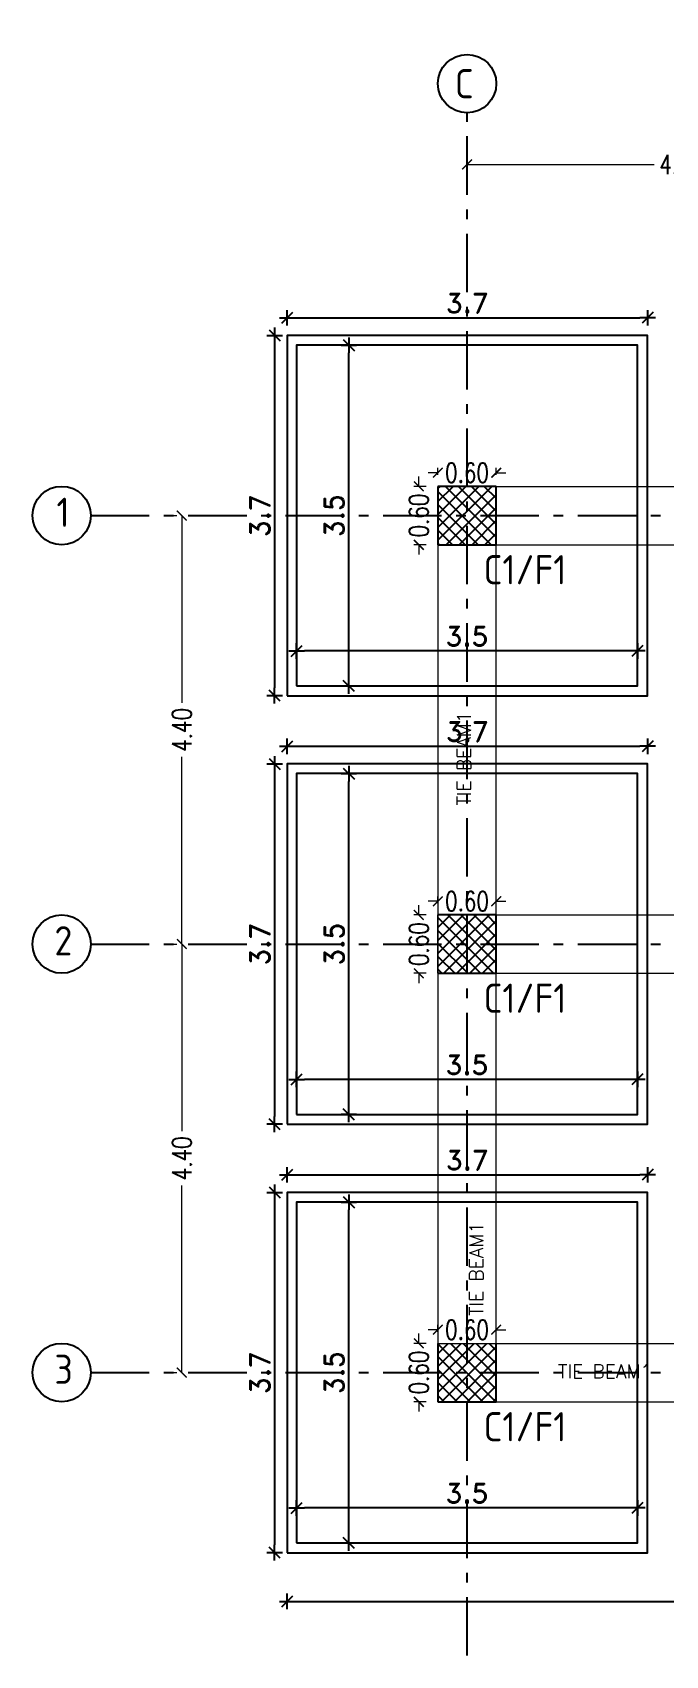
# Model space of a CAD drawing. Extents: x 166525 to 167198, y 178739 to 179747.
# Drawn here: x 167074.19 to 167080.69, y 179413.7 to 179430.37 of the extents above; entities that cross this region are included whole.
import ezdxf

# ---------------------------------------------------------------- set-up
doc = ezdxf.new("R2010")
doc.units = 0
doc.header["$MEASUREMENT"] = 0
doc.linetypes.add('ACAD_ISO10W100', pattern=[18, 12, -3, 0, -3])
doc.linetypes.add('AUSGEZOGEN', pattern=[0])
doc.layers.get('0').update_dxf_attribs({"linetype": 'CONTINUOUS'})
doc.layers.get('DEFPOINTS').update_dxf_attribs({"linetype": 'CONTINUOUS'})
for name, color, linetype in [('axis', 8, 'ACAD_ISO10W100'), ('BEAM-DIM', 4, 'CONTINUOUS'), ('blinding', 1, 'CONTINUOUS'), ('EBENE0', 7, 'AUSGEZOGEN'), ('found', 6, 'CONTINUOUS'), ('HATSH', 252, 'CONTINUOUS'), ('outdim', 42, 'CONTINUOUS')]:
    doc.layers.add(name, color=color, linetype=linetype)
doc.layers.add('BEAM', color=6, linetype='CONTINUOUS', lineweight=13)
doc.styles.add('DIM', font='simplex.shx', dxfattribs={"width": 0.75})
doc.styles.add('ISO8', font='iso8')
doc.styles.add('ROMAND10', font='ROMAND.shx', dxfattribs={"height": 0.2})
doc.styles.add('ROMANS', font='romans.shx')
doc.dimstyles.new('1-100-layout', dxfattribs={"dimtxt": 0.2, "dimasz": 0.08, "dimexe": 0.18, "dimexo": 0.0625, "dimgap": 0.05, "dimtad": 1, "dimzin": 12, "dimdsep": 46, "dimtxsty": 'ROMAND10', "dimblk": '2', "dimcen": 0, "dimdle": 0.15, "dimse1": 1, "dimse2": 1, "dimclrd": 256, "dimclre": 9, "dimclrt": 1, "dimazin": 0, "dimtfac": 1, "dimtix": 1, "dimtofl": 0, "dimtmove": 2, "dimatfit": 0, "dimldrblk": '2', "dimfxl": 1, "dimtolj": 1, "dimtzin": 0, "dimlwd": -1, "dimlwe": -1, "dimarcsym": 0})
doc.dimstyles.new('MUTASIM', dxfattribs={"dimscale": 0.9995, "dimtxt": 0.2, "dimasz": 0.1, "dimexe": 0.05, "dimexo": 0.12, "dimgap": 0.05, "dimtad": 0, "dimzin": 0, "dimdsep": 46, "dimtxsty": 'DIM', "dimblk": 'ARCHTICK', "dimcen": 0.09, "dimclrd": 35, "dimclre": 33, "dimclrt": 256, "dimazin": 0, "dimtfac": 1, "dimtofl": 0, "dimtmove": 1, "dimatfit": 3, "dimfxl": 0.18, "dimtolj": 1, "dimtzin": 0, "dimlwd": 13, "dimlwe": 9, "dimarcsym": 0})
pattern_1 = [(45, (161161.31206, 180503.43412), (-0.0662912607, 0.0662912607), []), (135, (161161.31206, 180503.43412), (-0.0662912607, -0.0662912607), [])]

# ---------------------------------------------------------------- blocks, each defined once
blk = doc.blocks.new('_ARCHTICK')
at = {"color": 0, "linetype": 'ByBlock', "const_width": 0.15}
blk.add_lwpolyline([(-0.5, -0.5), (0.5, 0.5)], dxfattribs=at)
blk = doc.blocks.new('*D1775')
at = {"layer": 'BEAM', "color": 35, "lineweight": 13, "transparency": 16777216}
for p, q in [((167078.352, 179425.849), (167078.252, 179425.849)), ((167078.952, 179425.849), (167079.052, 179425.849))]:
    blk.add_line(p, q, dxfattribs=at)
at = {"layer": 'BEAM', "color": 33, "lineweight": 9, "transparency": 16777216}
for p, q in [((167078.352, 179425.829), (167078.352, 179425.899)), ((167078.952, 179425.829), (167078.952, 179425.899))]:
    blk.add_line(p, q, dxfattribs=at)
at = {"layer": 'DEFPOINTS', "color": 0, "transparency": 16777216}
for p in [(167078.952, 179425.849), (167078.352, 179425.709), (167078.952, 179425.709)]:
    blk.add_point(p, dxfattribs=at)
at = {"layer": 'BEAM', "color": 35, "lineweight": 13, "transparency": 16777216, "xscale": 0.09995000000000001, "yscale": 0.09995000000000001, "zscale": 0.09995000000000001}
blk.add_blockref('_ARCHTICK', (167078.352, 179425.849), dxfattribs=at)
at = {"layer": 'BEAM', "color": 35, "lineweight": 13, "transparency": 16777216, "xscale": 0.09995000000000001, "yscale": 0.09995000000000001, "zscale": 0.09995000000000001, "rotation": 180}
blk.add_blockref('_ARCHTICK', (167078.952, 179425.849), dxfattribs=at)
at = {"layer": 'BEAM', "transparency": 16777216, "insert": (167078.652, 179425.849), "char_height": 0.1999, "attachment_point": 5, "style": 'DIM'}
blk.add_mtext('\\A1;0.60', dxfattribs=at)
blk = doc.blocks.new('*D1776')
at = {"layer": 'BEAM', "color": 33, "lineweight": 9, "transparency": 16777216}
for p, q in [((167078.232, 179425.709), (167078.107, 179425.709)), ((167078.232, 179425.109), (167078.107, 179425.109))]:
    blk.add_line(p, q, dxfattribs=at)
at = {"layer": 'BEAM', "color": 35, "lineweight": 13, "transparency": 16777216}
for p, q in [((167078.157, 179425.709), (167078.157, 179425.809)), ((167078.157, 179425.109), (167078.157, 179425.009))]:
    blk.add_line(p, q, dxfattribs=at)
at = {"layer": 'DEFPOINTS', "color": 0, "transparency": 16777216}
for p in [(167078.157, 179425.709), (167078.352, 179425.709), (167078.352, 179425.109)]:
    blk.add_point(p, dxfattribs=at)
at = {"layer": 'BEAM', "color": 35, "lineweight": 13, "transparency": 16777216, "xscale": 0.09995000000000001, "yscale": 0.09995000000000001, "zscale": 0.09995000000000001}
for p, rotation in [((167078.157, 179425.709), 270), ((167078.157, 179425.109), 90)]:
    blk.add_blockref('_ARCHTICK', p, dxfattribs=dict(at, rotation=rotation))
at = {"layer": 'BEAM', "transparency": 16777216, "insert": (167078.157, 179425.409), "char_height": 0.1999, "attachment_point": 5, "rotation": 90, "style": 'DIM'}
blk.add_mtext('\\A1;0.60', dxfattribs=at)
blk = doc.blocks.new('*D1572')
at = {"layer": 'BEAM', "color": 35, "lineweight": 13, "transparency": 16777216}
for p, q in [((167078.352, 179417.049), (167078.252, 179417.049)), ((167078.952, 179417.049), (167079.052, 179417.049))]:
    blk.add_line(p, q, dxfattribs=at)
at = {"layer": 'BEAM', "color": 33, "lineweight": 9, "transparency": 16777216}
for p, q in [((167078.352, 179417.029), (167078.352, 179417.099)), ((167078.952, 179417.029), (167078.952, 179417.099))]:
    blk.add_line(p, q, dxfattribs=at)
at = {"layer": 'DEFPOINTS', "color": 0, "transparency": 16777216}
for p in [(167078.952, 179417.049), (167078.352, 179416.909), (167078.952, 179416.909)]:
    blk.add_point(p, dxfattribs=at)
at = {"layer": 'BEAM', "color": 35, "lineweight": 13, "transparency": 16777216, "xscale": 0.09995000000000001, "yscale": 0.09995000000000001, "zscale": 0.09995000000000001}
blk.add_blockref('_ARCHTICK', (167078.352, 179417.049), dxfattribs=at)
at = {"layer": 'BEAM', "color": 35, "lineweight": 13, "transparency": 16777216, "xscale": 0.09995000000000001, "yscale": 0.09995000000000001, "zscale": 0.09995000000000001, "rotation": 180}
blk.add_blockref('_ARCHTICK', (167078.952, 179417.049), dxfattribs=at)
at = {"layer": 'BEAM', "transparency": 16777216, "insert": (167078.652, 179417.049), "char_height": 0.1999, "attachment_point": 5, "style": 'DIM'}
blk.add_mtext('\\A1;0.60', dxfattribs=at)
blk = doc.blocks.new('*D1573')
at = {"layer": 'BEAM', "color": 35, "lineweight": 13, "transparency": 16777216}
for p, q in [((167078.157, 179416.909), (167078.157, 179417.009)), ((167078.157, 179416.309), (167078.157, 179416.209))]:
    blk.add_line(p, q, dxfattribs=at)
at = {"layer": 'BEAM', "color": 33, "lineweight": 9, "transparency": 16777216}
for p, q in [((167078.232, 179416.909), (167078.107, 179416.909)), ((167078.232, 179416.309), (167078.107, 179416.309))]:
    blk.add_line(p, q, dxfattribs=at)
at = {"layer": 'DEFPOINTS', "color": 0, "transparency": 16777216}
for p in [(167078.157, 179416.909), (167078.352, 179416.909), (167078.352, 179416.309)]:
    blk.add_point(p, dxfattribs=at)
at = {"layer": 'BEAM', "color": 35, "lineweight": 13, "transparency": 16777216, "xscale": 0.09995000000000001, "yscale": 0.09995000000000001, "zscale": 0.09995000000000001}
for p, rotation in [((167078.157, 179416.909), 270), ((167078.157, 179416.309), 90)]:
    blk.add_blockref('_ARCHTICK', p, dxfattribs=dict(at, rotation=rotation))
at = {"layer": 'BEAM', "transparency": 16777216, "insert": (167078.157, 179416.609), "char_height": 0.1999, "attachment_point": 5, "rotation": 90, "style": 'DIM'}
blk.add_mtext('\\A1;0.60', dxfattribs=at)
blk = doc.blocks.new('*D1574')
at = {"layer": 'BEAM', "color": 35, "lineweight": 13, "transparency": 16777216}
for p, q in [((167078.352, 179421.449), (167078.252, 179421.449)), ((167078.952, 179421.449), (167079.052, 179421.449))]:
    blk.add_line(p, q, dxfattribs=at)
at = {"layer": 'BEAM', "color": 33, "lineweight": 9, "transparency": 16777216}
for p, q in [((167078.352, 179421.429), (167078.352, 179421.499)), ((167078.952, 179421.429), (167078.952, 179421.499))]:
    blk.add_line(p, q, dxfattribs=at)
at = {"layer": 'DEFPOINTS', "color": 0, "transparency": 16777216}
for p in [(167078.952, 179421.449), (167078.352, 179421.309), (167078.952, 179421.309)]:
    blk.add_point(p, dxfattribs=at)
at = {"layer": 'BEAM', "color": 35, "lineweight": 13, "transparency": 16777216, "xscale": 0.09995000000000001, "yscale": 0.09995000000000001, "zscale": 0.09995000000000001}
blk.add_blockref('_ARCHTICK', (167078.352, 179421.449), dxfattribs=at)
at = {"layer": 'BEAM', "color": 35, "lineweight": 13, "transparency": 16777216, "xscale": 0.09995000000000001, "yscale": 0.09995000000000001, "zscale": 0.09995000000000001, "rotation": 180}
blk.add_blockref('_ARCHTICK', (167078.952, 179421.449), dxfattribs=at)
at = {"layer": 'BEAM', "transparency": 16777216, "insert": (167078.652, 179421.449), "char_height": 0.1999, "attachment_point": 5, "style": 'DIM'}
blk.add_mtext('\\A1;0.60', dxfattribs=at)
blk = doc.blocks.new('*D1575')
at = {"layer": 'BEAM', "color": 35, "lineweight": 13, "transparency": 16777216}
for p, q in [((167078.157, 179421.309), (167078.157, 179421.409)), ((167078.157, 179420.709), (167078.157, 179420.609))]:
    blk.add_line(p, q, dxfattribs=at)
at = {"layer": 'BEAM', "color": 33, "lineweight": 9, "transparency": 16777216}
for p, q in [((167078.232, 179421.309), (167078.107, 179421.309)), ((167078.232, 179420.709), (167078.107, 179420.709))]:
    blk.add_line(p, q, dxfattribs=at)
at = {"layer": 'DEFPOINTS', "color": 0, "transparency": 16777216}
for p in [(167078.157, 179421.309), (167078.352, 179421.309), (167078.352, 179420.709)]:
    blk.add_point(p, dxfattribs=at)
at = {"layer": 'BEAM', "color": 35, "lineweight": 13, "transparency": 16777216, "xscale": 0.09995000000000001, "yscale": 0.09995000000000001, "zscale": 0.09995000000000001}
for p, rotation in [((167078.157, 179421.309), 270), ((167078.157, 179420.709), 90)]:
    blk.add_blockref('_ARCHTICK', p, dxfattribs=dict(at, rotation=rotation))
at = {"layer": 'BEAM', "transparency": 16777216, "insert": (167078.157, 179421.009), "char_height": 0.1999, "attachment_point": 5, "rotation": 90, "style": 'DIM'}
blk.add_mtext('\\A1;0.60', dxfattribs=at)
blk = doc.blocks.new('*D1578')
at = {"layer": 'BEAM', "color": 33, "lineweight": 9, "transparency": 16777216}
for p, q in [((167078.652, 179429.135), (167078.652, 179429.065)), ((167083.052, 179429.135), (167083.052, 179429.065))]:
    blk.add_line(p, q, dxfattribs=at)
at = {"layer": 'BEAM', "color": 35, "lineweight": 13, "transparency": 16777216}
for p, q in [((167078.652, 179429.015), (167080.574, 179429.015)), ((167083.052, 179429.015), (167081.131, 179429.015))]:
    blk.add_line(p, q, dxfattribs=at)
at = {"layer": 'DEFPOINTS', "color": 0, "transparency": 16777216}
for p in [(167078.652, 179429.015), (167083.052, 179429.015), (167083.052, 179429.015)]:
    blk.add_point(p, dxfattribs=at)
at = {"layer": 'BEAM', "color": 35, "lineweight": 13, "transparency": 16777216, "xscale": 0.09995000000000001, "yscale": 0.09995000000000001, "zscale": 0.09995000000000001, "rotation": 180}
blk.add_blockref('_ARCHTICK', (167078.652, 179429.015), dxfattribs=at)
at = {"layer": 'BEAM', "color": 35, "lineweight": 13, "transparency": 16777216, "xscale": 0.09995000000000001, "yscale": 0.09995000000000001, "zscale": 0.09995000000000001}
blk.add_blockref('_ARCHTICK', (167083.052, 179429.015), dxfattribs=at)
at = {"layer": 'BEAM', "transparency": 16777216, "insert": (167080.852, 179429.015), "char_height": 0.1999, "attachment_point": 5, "style": 'DIM'}
blk.add_mtext('\\A1;4.40', dxfattribs=at)
blk = doc.blocks.new('*D1580')
at = {"layer": 'BEAM', "color": 33, "lineweight": 9, "transparency": 16777216}
for p, q in [((167075.603, 179421.009), (167075.673, 179421.009)), ((167075.603, 179416.609), (167075.673, 179416.609))]:
    blk.add_line(p, q, dxfattribs=at)
at = {"layer": 'BEAM', "color": 35, "lineweight": 13, "transparency": 16777216}
for p, q in [((167075.723, 179421.009), (167075.723, 179419.088)), ((167075.723, 179416.609), (167075.723, 179418.531))]:
    blk.add_line(p, q, dxfattribs=at)
at = {"layer": 'DEFPOINTS', "color": 0, "transparency": 16777216}
for p in [(167075.723, 179421.009), (167075.723, 179421.009), (167075.723, 179416.609)]:
    blk.add_point(p, dxfattribs=at)
at = {"layer": 'BEAM', "color": 35, "lineweight": 13, "transparency": 16777216, "xscale": 0.09995000000000001, "yscale": 0.09995000000000001, "zscale": 0.09995000000000001}
for p, rotation in [((167075.723, 179421.009), 90), ((167075.723, 179416.609), 270)]:
    blk.add_blockref('_ARCHTICK', p, dxfattribs=dict(at, rotation=rotation))
at = {"layer": 'BEAM', "transparency": 16777216, "insert": (167075.723, 179418.809), "char_height": 0.1999, "attachment_point": 5, "rotation": 90, "style": 'DIM'}
blk.add_mtext('\\A1;4.40', dxfattribs=at)
blk = doc.blocks.new('*D1581')
at = {"layer": 'BEAM', "color": 33, "lineweight": 9, "transparency": 16777216}
for p, q in [((167075.603, 179425.409), (167075.673, 179425.409)), ((167075.603, 179421.009), (167075.673, 179421.009))]:
    blk.add_line(p, q, dxfattribs=at)
at = {"layer": 'BEAM', "color": 35, "lineweight": 13, "transparency": 16777216}
for p, q in [((167075.723, 179425.409), (167075.723, 179423.488)), ((167075.723, 179421.009), (167075.723, 179422.931))]:
    blk.add_line(p, q, dxfattribs=at)
at = {"layer": 'DEFPOINTS', "color": 0, "transparency": 16777216}
for p in [(167075.723, 179425.409), (167075.723, 179425.409), (167075.723, 179421.009)]:
    blk.add_point(p, dxfattribs=at)
at = {"layer": 'BEAM', "color": 35, "lineweight": 13, "transparency": 16777216, "xscale": 0.09995000000000001, "yscale": 0.09995000000000001, "zscale": 0.09995000000000001}
for p, rotation in [((167075.723, 179425.409), 90), ((167075.723, 179421.009), 270)]:
    blk.add_blockref('_ARCHTICK', p, dxfattribs=dict(at, rotation=rotation))
at = {"layer": 'BEAM', "transparency": 16777216, "insert": (167075.723, 179423.209), "char_height": 0.1999, "attachment_point": 5, "rotation": 90, "style": 'DIM'}
blk.add_mtext('\\A1;4.40', dxfattribs=at)
blk = doc.blocks.new('2')
for p, q in [((1, 0), (-1, 0)), ((0.71, 0.71), (-0.71, -0.71)), ((0, 1), (0, -1))]:
    blk.add_line(p, q)
blk = doc.blocks.new('*D1777')
at = {"layer": 'DEFPOINTS', "color": 0, "transparency": 16777216}
for p in [(167076.902, 179424.019), (167076.902, 179424.019), (167080.402, 179424.019)]:
    blk.add_point(p, dxfattribs=at)
at = {"layer": 'outdim', "transparency": 16777216}
blk.add_line((167080.322, 179424.019), (167076.982, 179424.019), dxfattribs=at)
at = {"layer": 'outdim', "transparency": 16777216, "xscale": 0.08, "yscale": 0.08, "zscale": 0.08, "rotation": 180}
blk.add_blockref('2', (167076.902, 179424.019), dxfattribs=at)
at = {"layer": 'outdim', "transparency": 16777216, "xscale": 0.08, "yscale": 0.08, "zscale": 0.08}
blk.add_blockref('2', (167080.402, 179424.019), dxfattribs=at)
at = {"layer": 'outdim', "color": 1, "transparency": 16777216, "insert": (167078.652, 179424.169), "char_height": 0.2, "attachment_point": 5, "style": 'ROMAND10'}
blk.add_mtext('\\A1;3.5', dxfattribs=at)
blk = doc.blocks.new('*D1778')
at = {"layer": 'DEFPOINTS', "color": 0, "transparency": 16777216}
for p in [(167077.385, 179427.159), (167077.438, 179427.159), (167077.385, 179423.659)]:
    blk.add_point(p, dxfattribs=at)
at = {"layer": 'outdim', "transparency": 16777216}
blk.add_line((167077.438, 179423.739), (167077.438, 179427.079), dxfattribs=at)
at = {"layer": 'outdim', "transparency": 16777216, "xscale": 0.08, "yscale": 0.08, "zscale": 0.08}
for p, rotation in [((167077.438, 179427.159), 90), ((167077.438, 179423.659), 270)]:
    blk.add_blockref('2', p, dxfattribs=dict(at, rotation=rotation))
at = {"layer": 'outdim', "color": 1, "transparency": 16777216, "insert": (167077.288, 179425.409), "char_height": 0.2, "attachment_point": 5, "rotation": 90, "style": 'ROMAND10'}
blk.add_mtext('\\A1;3.5', dxfattribs=at)
blk = doc.blocks.new('*D1779')
at = {"layer": 'DEFPOINTS', "color": 0, "transparency": 16777216}
for p in [(167076.806, 179427.259), (167076.676, 179423.559), (167076.806, 179423.559)]:
    blk.add_point(p, dxfattribs=at)
at = {"layer": 'outdim', "transparency": 16777216}
blk.add_line((167076.676, 179427.179), (167076.676, 179423.639), dxfattribs=at)
at = {"layer": 'outdim', "transparency": 16777216, "xscale": 0.08, "yscale": 0.08, "zscale": 0.08}
for p, rotation in [((167076.676, 179427.259), 90), ((167076.676, 179423.559), 270)]:
    blk.add_blockref('2', p, dxfattribs=dict(at, rotation=rotation))
at = {"layer": 'outdim', "color": 1, "transparency": 16777216, "insert": (167076.526, 179425.409), "char_height": 0.2, "attachment_point": 5, "rotation": 90, "style": 'ROMAND10'}
blk.add_mtext('\\A1;3.7', dxfattribs=at)
blk = doc.blocks.new('*D1780')
at = {"layer": 'DEFPOINTS', "color": 0, "transparency": 16777216}
for p in [(167080.506, 179427.44), (167076.806, 179423.559), (167080.506, 179423.559)]:
    blk.add_point(p, dxfattribs=at)
at = {"layer": 'outdim', "transparency": 16777216}
blk.add_line((167076.886, 179427.44), (167080.426, 179427.44), dxfattribs=at)
at = {"layer": 'outdim', "transparency": 16777216, "xscale": 0.08, "yscale": 0.08, "zscale": 0.08, "rotation": 180}
blk.add_blockref('2', (167076.806, 179427.44), dxfattribs=at)
at = {"layer": 'outdim', "transparency": 16777216, "xscale": 0.08, "yscale": 0.08, "zscale": 0.08}
blk.add_blockref('2', (167080.506, 179427.44), dxfattribs=at)
at = {"layer": 'outdim', "color": 1, "transparency": 16777216, "insert": (167078.656, 179427.59), "char_height": 0.2, "attachment_point": 5, "style": 'ROMAND10'}
blk.add_mtext('\\A1;3.7', dxfattribs=at)
blk = doc.blocks.new('*D1758')
at = {"layer": 'DEFPOINTS', "color": 0, "transparency": 16777216}
for p in [(167076.902, 179419.619), (167076.902, 179419.619), (167080.402, 179419.619)]:
    blk.add_point(p, dxfattribs=at)
at = {"layer": 'outdim', "transparency": 16777216}
blk.add_line((167080.322, 179419.619), (167076.982, 179419.619), dxfattribs=at)
at = {"layer": 'outdim', "transparency": 16777216, "xscale": 0.08, "yscale": 0.08, "zscale": 0.08, "rotation": 180}
blk.add_blockref('2', (167076.902, 179419.619), dxfattribs=at)
at = {"layer": 'outdim', "transparency": 16777216, "xscale": 0.08, "yscale": 0.08, "zscale": 0.08}
blk.add_blockref('2', (167080.402, 179419.619), dxfattribs=at)
at = {"layer": 'outdim', "color": 1, "transparency": 16777216, "insert": (167078.652, 179419.769), "char_height": 0.2, "attachment_point": 5, "style": 'ROMAND10'}
blk.add_mtext('\\A1;3.5', dxfattribs=at)
blk = doc.blocks.new('*D1759')
at = {"layer": 'DEFPOINTS', "color": 0, "transparency": 16777216}
for p in [(167077.385, 179422.759), (167077.438, 179422.759), (167077.385, 179419.259)]:
    blk.add_point(p, dxfattribs=at)
at = {"layer": 'outdim', "transparency": 16777216}
blk.add_line((167077.438, 179419.339), (167077.438, 179422.679), dxfattribs=at)
at = {"layer": 'outdim', "transparency": 16777216, "xscale": 0.08, "yscale": 0.08, "zscale": 0.08}
for p, rotation in [((167077.438, 179422.759), 90), ((167077.438, 179419.259), 270)]:
    blk.add_blockref('2', p, dxfattribs=dict(at, rotation=rotation))
at = {"layer": 'outdim', "color": 1, "transparency": 16777216, "insert": (167077.288, 179421.009), "char_height": 0.2, "attachment_point": 5, "rotation": 90, "style": 'ROMAND10'}
blk.add_mtext('\\A1;3.5', dxfattribs=at)
blk = doc.blocks.new('*D1760')
at = {"layer": 'DEFPOINTS', "color": 0, "transparency": 16777216}
for p in [(167076.806, 179422.859), (167076.676, 179419.159), (167076.806, 179419.159)]:
    blk.add_point(p, dxfattribs=at)
at = {"layer": 'outdim', "transparency": 16777216}
blk.add_line((167076.676, 179422.779), (167076.676, 179419.239), dxfattribs=at)
at = {"layer": 'outdim', "transparency": 16777216, "xscale": 0.08, "yscale": 0.08, "zscale": 0.08}
for p, rotation in [((167076.676, 179422.859), 90), ((167076.676, 179419.159), 270)]:
    blk.add_blockref('2', p, dxfattribs=dict(at, rotation=rotation))
at = {"layer": 'outdim', "color": 1, "transparency": 16777216, "insert": (167076.526, 179421.009), "char_height": 0.2, "attachment_point": 5, "rotation": 90, "style": 'ROMAND10'}
blk.add_mtext('\\A1;3.7', dxfattribs=at)
blk = doc.blocks.new('*D1761')
at = {"layer": 'DEFPOINTS', "color": 0, "transparency": 16777216}
for p in [(167080.506, 179423.04), (167076.806, 179419.159), (167080.506, 179419.159)]:
    blk.add_point(p, dxfattribs=at)
at = {"layer": 'outdim', "transparency": 16777216}
blk.add_line((167076.886, 179423.04), (167080.426, 179423.04), dxfattribs=at)
at = {"layer": 'outdim', "transparency": 16777216, "xscale": 0.08, "yscale": 0.08, "zscale": 0.08, "rotation": 180}
blk.add_blockref('2', (167076.806, 179423.04), dxfattribs=at)
at = {"layer": 'outdim', "transparency": 16777216, "xscale": 0.08, "yscale": 0.08, "zscale": 0.08}
blk.add_blockref('2', (167080.506, 179423.04), dxfattribs=at)
at = {"layer": 'outdim', "color": 1, "transparency": 16777216, "insert": (167078.656, 179423.19), "char_height": 0.2, "attachment_point": 5, "style": 'ROMAND10'}
blk.add_mtext('\\A1;3.7', dxfattribs=at)
blk = doc.blocks.new('*D1762')
at = {"layer": 'DEFPOINTS', "color": 0, "transparency": 16777216}
for p in [(167076.902, 179415.219), (167076.902, 179415.219), (167080.402, 179415.219)]:
    blk.add_point(p, dxfattribs=at)
at = {"layer": 'outdim', "transparency": 16777216}
blk.add_line((167080.322, 179415.219), (167076.982, 179415.219), dxfattribs=at)
at = {"layer": 'outdim', "transparency": 16777216, "xscale": 0.08, "yscale": 0.08, "zscale": 0.08, "rotation": 180}
blk.add_blockref('2', (167076.902, 179415.219), dxfattribs=at)
at = {"layer": 'outdim', "transparency": 16777216, "xscale": 0.08, "yscale": 0.08, "zscale": 0.08}
blk.add_blockref('2', (167080.402, 179415.219), dxfattribs=at)
at = {"layer": 'outdim', "color": 1, "transparency": 16777216, "insert": (167078.652, 179415.369), "char_height": 0.2, "attachment_point": 5, "style": 'ROMAND10'}
blk.add_mtext('\\A1;3.5', dxfattribs=at)
blk = doc.blocks.new('*D1763')
at = {"layer": 'DEFPOINTS', "color": 0, "transparency": 16777216}
for p in [(167077.385, 179418.359), (167077.438, 179418.359), (167077.385, 179414.859)]:
    blk.add_point(p, dxfattribs=at)
at = {"layer": 'outdim', "transparency": 16777216}
blk.add_line((167077.438, 179414.939), (167077.438, 179418.279), dxfattribs=at)
at = {"layer": 'outdim', "transparency": 16777216, "xscale": 0.08, "yscale": 0.08, "zscale": 0.08}
for p, rotation in [((167077.438, 179418.359), 90), ((167077.438, 179414.859), 270)]:
    blk.add_blockref('2', p, dxfattribs=dict(at, rotation=rotation))
at = {"layer": 'outdim', "color": 1, "transparency": 16777216, "insert": (167077.288, 179416.609), "char_height": 0.2, "attachment_point": 5, "rotation": 90, "style": 'ROMAND10'}
blk.add_mtext('\\A1;3.5', dxfattribs=at)
blk = doc.blocks.new('*D1764')
at = {"layer": 'DEFPOINTS', "color": 0, "transparency": 16777216}
for p in [(167076.806, 179418.459), (167076.676, 179414.759), (167076.806, 179414.759)]:
    blk.add_point(p, dxfattribs=at)
at = {"layer": 'outdim', "transparency": 16777216}
blk.add_line((167076.676, 179418.379), (167076.676, 179414.839), dxfattribs=at)
at = {"layer": 'outdim', "transparency": 16777216, "xscale": 0.08, "yscale": 0.08, "zscale": 0.08}
for p, rotation in [((167076.676, 179418.459), 90), ((167076.676, 179414.759), 270)]:
    blk.add_blockref('2', p, dxfattribs=dict(at, rotation=rotation))
at = {"layer": 'outdim', "color": 1, "transparency": 16777216, "insert": (167076.526, 179416.609), "char_height": 0.2, "attachment_point": 5, "rotation": 90, "style": 'ROMAND10'}
blk.add_mtext('\\A1;3.7', dxfattribs=at)
blk = doc.blocks.new('*D1765')
at = {"layer": 'DEFPOINTS', "color": 0, "transparency": 16777216}
for p in [(167080.506, 179418.64), (167076.806, 179414.759), (167080.506, 179414.759)]:
    blk.add_point(p, dxfattribs=at)
at = {"layer": 'outdim', "transparency": 16777216}
blk.add_line((167076.886, 179418.64), (167080.426, 179418.64), dxfattribs=at)
at = {"layer": 'outdim', "transparency": 16777216, "xscale": 0.08, "yscale": 0.08, "zscale": 0.08, "rotation": 180}
blk.add_blockref('2', (167076.806, 179418.64), dxfattribs=at)
at = {"layer": 'outdim', "transparency": 16777216, "xscale": 0.08, "yscale": 0.08, "zscale": 0.08}
blk.add_blockref('2', (167080.506, 179418.64), dxfattribs=at)
at = {"layer": 'outdim', "color": 1, "transparency": 16777216, "insert": (167078.656, 179418.79), "char_height": 0.2, "attachment_point": 5, "style": 'ROMAND10'}
blk.add_mtext('\\A1;3.7', dxfattribs=at)
blk = doc.blocks.new('*D1407')
at = {"transparency": 16777216}
blk.add_line((167076.886, 179430.675), (167089.226, 179430.675), dxfattribs=at)
at = {"layer": 'DEFPOINTS', "color": 0, "linetype": 'Continuous', "transparency": 16777216}
for p in [(167089.306, 179430.675), (167076.806, 179427.259), (167089.306, 179427.259)]:
    blk.add_point(p, dxfattribs=at)
at = {"linetype": 'Continuous', "transparency": 16777216, "xscale": 0.08, "yscale": 0.08, "zscale": 0.08, "rotation": 180}
blk.add_blockref('2', (167076.806, 179430.675), dxfattribs=at)
at = {"linetype": 'Continuous', "transparency": 16777216, "xscale": 0.08, "yscale": 0.08, "zscale": 0.08}
blk.add_blockref('2', (167089.306, 179430.675), dxfattribs=at)
at = {"color": 1, "linetype": 'Continuous', "transparency": 16777216, "insert": (167083.056, 179430.825), "char_height": 0.2, "attachment_point": 5, "style": 'ROMAND10'}
blk.add_mtext('\\A1;12.5', dxfattribs=at)
blk = doc.blocks.new('*D1408')
at = {"transparency": 16777216}
blk.add_line((167076.886, 179414.26), (167089.226, 179414.26), dxfattribs=at)
at = {"layer": 'DEFPOINTS', "color": 0, "linetype": 'Continuous', "transparency": 16777216}
for p in [(167076.806, 179414.759), (167089.306, 179414.759), (167089.306, 179414.26)]:
    blk.add_point(p, dxfattribs=at)
at = {"linetype": 'Continuous', "transparency": 16777216, "xscale": 0.08, "yscale": 0.08, "zscale": 0.08, "rotation": 180}
blk.add_blockref('2', (167076.806, 179414.26), dxfattribs=at)
at = {"linetype": 'Continuous', "transparency": 16777216, "xscale": 0.08, "yscale": 0.08, "zscale": 0.08}
blk.add_blockref('2', (167089.306, 179414.26), dxfattribs=at)
at = {"color": 1, "linetype": 'Continuous', "transparency": 16777216, "insert": (167083.056, 179414.41), "char_height": 0.2, "attachment_point": 5, "style": 'ROMAND10'}
blk.add_mtext('\\A1;12.5', dxfattribs=at)

msp = doc.modelspace()

# ---------------------------------------------------------------- hatches: boundary and pattern name
at = {"layer": 'HATSH'}
h = msp.add_hatch(dxfattribs=at)
h.set_pattern_fill('ANSI37', color=256, scale=0.75, style=0)
h.set_pattern_definition(pattern_1)
h.paths.add_polyline_path([(167078.95232, 179425.1093), (167078.95232, 179425.7093), (167078.35232, 179425.7093), (167078.35232, 179425.1093)])
h = msp.add_hatch(dxfattribs=at)
h.set_pattern_fill('ANSI37', color=256, scale=0.75, style=0)
h.set_pattern_definition(pattern_1)
h.paths.add_polyline_path([(167087.15232, 179421.3093), (167087.15232, 179420.7093), (167087.75232, 179420.7093), (167087.75232, 179421.3093)])
h.paths.add_polyline_path([(167083.35232, 179421.3093), (167082.75232, 179421.3093), (167082.75232, 179420.7093), (167083.35232, 179420.7093)])
h.paths.add_polyline_path([(167078.35232, 179420.7093), (167078.95232, 179420.7093), (167078.95232, 179421.3093), (167078.35232, 179421.3093)])
h = msp.add_hatch(dxfattribs=at)
h.set_pattern_fill('ANSI37', color=256, scale=0.75, style=0)
h.set_pattern_definition(pattern_1)
h.paths.add_polyline_path([(167087.75232, 179416.3093), (167087.75232, 179416.9093), (167087.15232, 179416.9093), (167087.15232, 179416.3093)])
h.paths.add_polyline_path([(167083.35232, 179416.3093), (167083.35232, 179416.9093), (167082.75232, 179416.9093), (167082.75232, 179416.3093)])
h.paths.add_polyline_path([(167078.35232, 179416.3093), (167078.95232, 179416.3093), (167078.95232, 179416.9093), (167078.35232, 179416.9093)])

# ---------------------------------------------------------------- linework, layer by layer
at = {"layer": 'axis', "ltscale": 0.05}
for p, q in [((167078.65232, 179413.7035), (167078.65232, 179429.54426)), ((167074.78927, 179425.4093), (167091.1914, 179425.4093)), ((167074.78927, 179421.0093), (167091.1914, 179421.0093)), ((167074.78927, 179416.6093), (167091.1914, 179416.6093))]:
    msp.add_line(p, q, dxfattribs=at)
at = {"layer": 'BEAM', "color": 4}
for p, q in [((167078.95232, 179425.7093), (167087.15232, 179425.7093)), ((167078.35232, 179425.1093), (167078.35232, 179416.9093)), ((167078.95232, 179416.9093), (167078.95232, 179425.1093)), ((167078.95232, 179425.1093), (167087.15232, 179425.1093)), ((167078.95232, 179421.3093), (167087.15232, 179421.3093)), ((167078.95232, 179420.7093), (167081.90232, 179420.7093)), ((167078.95232, 179416.9093), (167087.15232, 179416.9093)), ((167078.95232, 179416.3093), (167087.15232, 179416.3093))]:
    msp.add_line(p, q, dxfattribs=at)
at = {"layer": 'BEAM'}
for points in [[(167078.35232, 179425.7093), (167078.95232, 179425.7093), (167078.95232, 179425.1093), (167078.35232, 179425.1093)], [(167078.35232, 179421.3093), (167078.95232, 179421.3093), (167078.95232, 179420.7093), (167078.35232, 179420.7093)], [(167078.35232, 179416.9093), (167078.95232, 179416.9093), (167078.95232, 179416.3093), (167078.35232, 179416.3093)]]:
    msp.add_lwpolyline(points, close=True, dxfattribs=at)
at = {"layer": 'blinding'}
for points in [[(167076.80622, 179423.5593), (167080.50622, 179423.5593), (167080.50622, 179427.2593), (167076.80622, 179427.2593)], [(167076.80622, 179419.1593), (167080.50622, 179419.1593), (167080.50622, 179422.8593), (167076.80622, 179422.8593)], [(167076.80622, 179414.7593), (167080.50622, 179414.7593), (167080.50622, 179418.4593), (167076.80622, 179418.4593)]]:
    msp.add_lwpolyline(points, close=True, dxfattribs=at)
at = {"layer": 'EBENE0', "color": 3, "linetype": 'AUSGEZOGEN'}
for p, q in [((167078.95232, 179425.7093), (167078.35232, 179425.7093)), ((167078.35232, 179425.7093), (167078.35232, 179425.1093)), ((167078.95232, 179425.1093), (167078.95232, 179425.7093)), ((167078.35232, 179425.1093), (167078.95232, 179425.1093)), ((167078.95232, 179421.3093), (167078.35232, 179421.3093)), ((167078.95232, 179420.7093), (167078.95232, 179421.3093)), ((167078.35232, 179420.7093), (167078.95232, 179420.7093)), ((167078.35232, 179416.9093), (167078.35232, 179416.3093)), ((167078.95232, 179416.3093), (167078.95232, 179416.9093)), ((167078.35232, 179416.3093), (167078.95232, 179416.3093))]:
    msp.add_line(p, q, dxfattribs=at)
at = {"layer": 'found'}
for points in [[(167076.90232, 179423.6593), (167080.40232, 179423.6593), (167080.40232, 179427.1593), (167076.90232, 179427.1593)], [(167076.90232, 179419.2593), (167080.40232, 179419.2593), (167080.40232, 179422.7593), (167076.90232, 179422.7593)], [(167076.90232, 179414.8593), (167080.40232, 179414.8593), (167080.40232, 179418.3593), (167076.90232, 179418.3593)]]:
    msp.add_lwpolyline(points, close=True, dxfattribs=at)
at = {"layer": 'HATSH'}
for centre in [(167078.65232, 179429.84426), (167074.48927, 179425.4093), (167074.48927, 179421.0093), (167074.48927, 179416.6093)]:
    msp.add_circle(centre, 0.3, dxfattribs=at)

# ---------------------------------------------------------------- texts
at = {"layer": 'BEAM-DIM', "style": 'ROMANS'}
for s, p in [('TIE BEAM1 ', (167078.68991, 179422.43292)), ('TIE BEAM1', (167078.81905, 179417.19169))]:
    msp.add_text(s, height=0.14, rotation=90, dxfattribs=at).set_placement(p)
msp.add_text('TIE BEAM1 ', height=0.14, dxfattribs=at).set_placement((167079.58623, 179416.55083))
at = {"layer": 'EBENE0', "color": 3, "style": 'ISO8'}
for s, p in [('C', (167078.52699, 179429.69391)), ('1', (167074.4361, 179425.29277)), ('C1/F1', (167078.82203, 179424.70321)), ('2', (167074.4146, 179420.89277)), ('C1/F1', (167078.82203, 179420.30321)), ('3', (167074.4146, 179416.49277)), ('C1/F1', (167078.82203, 179415.90321))]:
    msp.add_text(s, height=0.3, dxfattribs=at).set_placement(p)

# ---------------------------------------------------------------- dimensions: what is measured, and where the dimension line sits
at = {"color": 2, "linetype": 'Continuous'}
dim = msp.add_aligned_dim(p1=(167076.80622, 179427.2593), p2=(167089.30622, 179427.2593), distance=3.41588, dimstyle='1-100-layout', override={"dimfxl": 0.18, "dimfxlon": 1}, dxfattribs=at)
dim.commit()
dim.dimension.update_dxf_attribs({"geometry": '*D1407', "text_midpoint": (167083.05622, 179430.82519)})
dim = msp.add_linear_dim(base=(167089.30622, 179414.2597), p1=(167076.80622, 179414.7593), p2=(167089.30622, 179414.7593), dimstyle='1-100-layout', override={"dimfxl": 0.18, "dimfxlon": 1}, dxfattribs=at)
dim.commit()
dim.dimension.update_dxf_attribs({"geometry": '*D1408', "text_midpoint": (167083.05622, 179414.4097)})
at = {"layer": 'BEAM'}
for base, p1, p2, picture, middle in [((167083.05232, 179429.01532), (167078.65232, 179429.01532), (167083.05232, 179429.01532), '*D1578', (167080.85232, 179429.01532)), ((167078.95232, 179425.84924), (167078.35232, 179425.7093), (167078.95232, 179425.7093), '*D1775', (167078.65232, 179425.84924)), ((167078.95232, 179421.44924), (167078.35232, 179421.3093), (167078.95232, 179421.3093), '*D1574', (167078.65232, 179421.44924)), ((167078.95232, 179417.04924), (167078.35232, 179416.9093), (167078.95232, 179416.9093), '*D1572', (167078.65232, 179417.04924))]:
    dim = msp.add_linear_dim(base=base, p1=p1, p2=p2, dimstyle='MUTASIM', dxfattribs=at)
    dim.commit()
    dim.dimension.update_dxf_attribs({"geometry": picture, "text_midpoint": middle})
for base, p1, p2, picture, middle in [((167078.15741, 179425.7093), (167078.35232, 179425.1093), (167078.35232, 179425.7093), '*D1776', (167078.15741, 179425.4093)), ((167075.72252, 179425.4093), (167075.72252, 179421.0093), (167075.72252, 179425.4093), '*D1581', (167075.72252, 179423.2093)), ((167078.15741, 179421.3093), (167078.35232, 179420.7093), (167078.35232, 179421.3093), '*D1575', (167078.15741, 179421.0093)), ((167075.72252, 179421.0093), (167075.72252, 179416.6093), (167075.72252, 179421.0093), '*D1580', (167075.72252, 179418.8093)), ((167078.15741, 179416.9093), (167078.35232, 179416.3093), (167078.35232, 179416.9093), '*D1573', (167078.15741, 179416.6093))]:
    dim = msp.add_linear_dim(base=base, p1=p1, p2=p2, angle=90, dimstyle='MUTASIM', dxfattribs=at)
    dim.commit()
    dim.dimension.update_dxf_attribs({"geometry": picture, "text_midpoint": middle})
at = {"layer": 'outdim'}
for base, p1, p2, picture, middle in [((167080.50622, 179427.43987), (167076.80622, 179423.5593), (167080.50622, 179423.5593), '*D1780', (167078.65622, 179427.58987)), ((167076.90232, 179424.01919), (167080.40232, 179424.01919), (167076.90232, 179424.01919), '*D1777', (167078.65232, 179424.16919)), ((167080.50622, 179423.03987), (167076.80622, 179419.1593), (167080.50622, 179419.1593), '*D1761', (167078.65622, 179423.18987)), ((167076.90232, 179419.61919), (167080.40232, 179419.61919), (167076.90232, 179419.61919), '*D1758', (167078.65232, 179419.76919)), ((167080.50622, 179418.63987), (167076.80622, 179414.7593), (167080.50622, 179414.7593), '*D1765', (167078.65622, 179418.78987)), ((167076.90232, 179415.21919), (167080.40232, 179415.21919), (167076.90232, 179415.21919), '*D1762', (167078.65232, 179415.36919))]:
    dim = msp.add_linear_dim(base=base, p1=p1, p2=p2, dimstyle='1-100-layout', override={"dimfxl": 0}, dxfattribs=at)
    dim.commit()
    dim.dimension.update_dxf_attribs({"geometry": picture, "text_midpoint": middle})
for base, p1, p2, override, picture, middle in [((167076.67647, 179423.5593), (167076.80622, 179427.2593), (167076.80622, 179423.5593), {"dimfxl": 0}, '*D1779', (167076.52647, 179425.4093)), ((167077.43767, 179427.1593), (167077.38531, 179423.6593), (167077.38531, 179427.1593), {"dimdec": 2, "dimfxl": 0}, '*D1778', (167077.28767, 179425.4093)), ((167076.67647, 179419.1593), (167076.80622, 179422.8593), (167076.80622, 179419.1593), {"dimfxl": 0}, '*D1760', (167076.52647, 179421.0093)), ((167077.43767, 179422.7593), (167077.38531, 179419.2593), (167077.38531, 179422.7593), {"dimdec": 2, "dimfxl": 0}, '*D1759', (167077.28767, 179421.0093)), ((167076.67647, 179414.7593), (167076.80622, 179418.4593), (167076.80622, 179414.7593), {"dimfxl": 0}, '*D1764', (167076.52647, 179416.6093)), ((167077.43767, 179418.3593), (167077.38531, 179414.8593), (167077.38531, 179418.3593), {"dimdec": 2, "dimfxl": 0}, '*D1763', (167077.28767, 179416.6093))]:
    dim = msp.add_linear_dim(base=base, p1=p1, p2=p2, angle=90, dimstyle='1-100-layout', override=override, dxfattribs=at)
    dim.commit()
    dim.dimension.update_dxf_attribs({"geometry": picture, "text_midpoint": middle})

doc.saveas('drawing.dxf')
